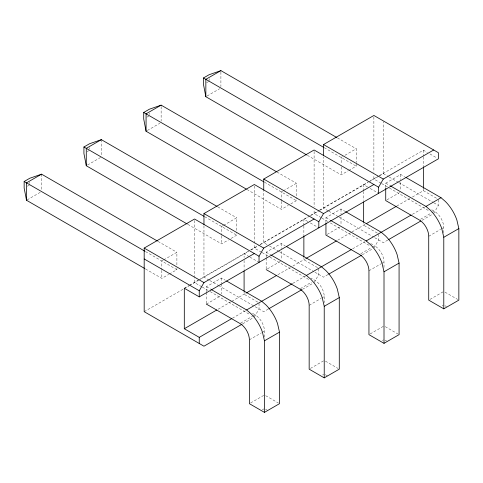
<?xml version="1.0" encoding="UTF-8"?>
<svg xmlns="http://www.w3.org/2000/svg" width="483" height="483" viewBox="0 0 483 483"><rect width="100%" height="100%" fill="white"/><g stroke="black" fill="none" stroke-linecap="round" stroke-linejoin="round"><path stroke-width="0.36" stroke-dasharray="2.42 1.81" d="M254.33 317.12L259.033 308.963L259.033 302.847M314.107 282.603L318.816 274.453L318.816 268.337M373.884 248.093L378.594 239.936L378.594 233.82M433.668 213.577L438.377 205.426L438.377 199.31M27.29 186.221L29.801 184.772M87.067 151.704L89.578 150.255M146.85 117.194L149.356 115.739M206.627 82.678L209.139 81.229M27.133 199.896L40.94 191.926M87.538 165.023L100.718 157.41M147.321 130.507L159.873 123.262M207.098 95.996L219.65 88.745M163.085 260.271L161.835 261.001L161.835 269.695M163.713 259.908L176.893 252.301L176.893 265.348M222.868 225.76L221.612 226.485L221.612 235.179M223.496 225.398L236.676 217.791L236.676 231.556M282.646 191.244L281.39 191.968L281.39 200.668M283.273 190.882L296.453 183.274L296.453 197.046M342.429 156.734L341.173 157.458L341.173 163.979M344.94 155.285L356.237 148.758L356.237 162.529M145.564 269.001L161.835 278.389L168.736 274.404M169.364 274.042L176.893 269.695L176.893 268.246M187.778 224.347L221.612 243.879L228.513 239.894M231.025 238.445L236.676 235.179L236.676 232.281M246.91 189.457L281.39 209.362L288.297 205.378M290.808 203.929L296.453 200.668L296.453 197.77M307.339 155.315L341.173 174.852L348.074 170.861M348.702 170.499L356.237 166.152L356.237 163.254M184.307 288.242L188.859 285.616M189.505 285.242L197.952 280.363M198.604 279.989L249.934 250.351M250.586 249.977L257.735 245.853M260.331 244.35L309.718 215.841M310.37 215.46L318.816 210.588M319.462 210.214L367.545 182.447M370.147 180.95L378.594 176.072M379.246 175.697L423.428 150.189L427.328 152.441M144.182 311.68L183.57 288.943M184.216 288.568L188.738 285.96M189.378 285.586L248.516 251.444M251.1 249.953L259.347 245.189M259.975 244.827L308.293 216.933M310.877 215.442L319.13 210.679M319.758 210.316L368.076 182.417M368.722 182.043L378.907 176.162M379.535 175.8L383.303 173.626L383.303 121.656M206.386 291.792L206.386 286.721L221.449 278.027L225.344 280.273M266.163 257.282L266.163 252.204L281.227 243.51L285.121 245.756M325.947 222.766L325.947 217.694L341.01 208.994L344.904 211.246M385.724 187.525L385.724 183.178L400.787 174.484L404.682 176.73M206.386 304.115L220.822 295.777M267.419 268.874L280.599 261.267M327.202 234.364L339.754 227.113M386.98 199.847L399.532 192.602M218.099 309.229L231.091 301.724M231.743 301.35L246.04 293.096M277.876 274.712L290.223 267.588M292.825 266.085L305.817 258.58M337.659 240.202L351.304 232.323M351.95 231.949L364.949 224.444M396.791 206.06L409.783 198.561M412.385 197.058L423.428 190.682L437.073 198.561M232.395 318.231L245.388 310.726M292.825 283.34L305.817 275.841M352.602 248.83L364.949 241.699M412.385 214.313L424.726 207.189M240.6 323.139L252.524 316.256M253.152 315.894L255.03 314.807A13.313 7.686 60 0 1 264.449 331.115L264.449 337.122M300.378 288.629L311.674 282.108M360.783 253.75L371.457 247.592M372.085 247.23L374.591 245.781A13.313 7.686 60 0 1 384.009 262.088L384.009 267.347M420.566 219.24L431.234 213.075M431.862 212.713L434.374 211.264A13.313 7.686 60 0 1 443.786 227.571L443.786 232.83M242.701 323.827L253.038 317.862M268.258 309.072L263.742 311.68L219.511 286.147M302.485 289.317L312.815 283.352M328.042 274.561L323.519 277.17L314.276 271.832M362.262 254.801L372.598 248.836M387.819 240.045L383.303 242.653L374.059 237.316M422.045 220.284L432.376 214.319M249.385 339.809L261.309 332.926M261.937 332.564L264.449 331.115M309.162 305.298L321.086 298.409M321.714 298.047L324.226 296.598A13.313 7.686 60 0 0 314.813 280.291L310.937 278.057M368.946 270.782L380.87 263.899M381.498 263.537L384.009 262.088M428.723 236.265L440.647 229.383M441.275 229.02L443.786 227.571M250.641 402.949L263.821 395.342M310.418 368.438L323.598 360.825M370.201 333.922L383.381 326.315M429.979 299.406L443.159 291.798M262.251 409.832L263.899 408.884M322.578 375.001L323.676 374.367M382.361 340.491L383.46 339.857M442.138 305.974L443.237 305.341M429.924 153.938L437.073 158.068M337.369 137.866L356.237 148.758M383.303 173.626L388.483 176.621M389.135 176.995L398.203 182.23M398.849 182.604L433.191 202.431M433.837 202.806L438.377 205.426M324.256 147.689L356.237 166.152M385.724 183.178L389.618 185.43M431.79 209.773L434.374 211.264M381.033 183.19L373.884 179.06L373.884 175.323M381.685 183.564L388.833 187.694M389.479 188.068L429.767 211.325M367.545 186.951L363.651 184.699L363.651 190.7M370.147 188.455L378.594 193.327M276.934 172.008L296.453 183.274M377.295 233.072L363.651 225.193L363.651 223.695M328.072 210.769L323.519 208.143L323.519 156.927M328.718 211.143L338.468 216.77M339.072 217.121L373.413 236.942M264.479 182.206L296.453 200.668M325.947 217.694L329.841 219.94M370.721 243.541L374.591 245.781M321.255 217.7L314.107 213.577L314.107 209.833M321.901 218.081L327.752 221.456M330.354 222.953L369.338 245.467M445.012 292.143L457.673 299.454M307.768 221.468L303.867 219.216L303.867 225.211M310.37 222.965L318.816 227.843M444.885 305.661L446.534 306.608M217.809 206.893L236.676 217.791M317.512 267.588L303.867 259.709L303.867 257.457M266.99 244.531L263.742 242.653L263.742 191.033M269.574 246.022L278.685 251.281M279.289 251.631L313.63 271.458M204.695 216.716L236.676 235.179M266.163 252.204L270.709 254.831M261.472 252.217L254.33 248.093L254.33 243.601M262.124 252.591L269.272 256.721M269.925 257.095L310.207 280.351M385.229 326.659L397.895 333.97M249.288 256.727L244.09 253.726L244.09 257.475M249.934 257.107L259.033 262.36M385.108 340.171L386.75 341.125M158.026 241.409L176.893 252.301M257.735 302.098L244.09 294.219L244.09 291.974M209.157 280.17L203.959 277.17L203.959 225.549M209.791 280.532L218.908 285.797M145.564 251.607L176.893 269.695M206.386 286.721L210.926 289.341M252.452 313.316L255.03 314.807M201.695 286.733L194.546 282.603L194.546 278.117M202.347 287.107L209.489 291.231M210.141 291.605L250.429 314.868M325.451 361.169L338.112 368.481M325.325 374.687L327.522 375.955M265.668 395.686L278.335 402.997M265.547 409.198L267.745 410.465M423.428 150.189L423.428 156.184M423.428 156.939L423.428 165.935M423.428 189.179L423.428 190.682M400.787 174.484L400.787 179.555M400.787 182.453L400.787 190.429M373.884 116.964L373.884 172.328M363.651 191.449L363.651 200.451M341.173 166.876L341.173 174.852M341.01 208.994L341.01 214.072M341.01 216.97L341.01 224.939M324.226 296.598L324.226 302.612M314.107 151.481L314.107 206.845M303.867 225.966L303.867 234.961M281.39 201.393L281.39 209.362M281.227 243.51L281.227 248.582M281.227 251.48L281.227 259.456M266.163 258.007L266.163 268.874M254.33 185.991L254.33 242.852M244.09 260.476L244.09 269.478M221.612 235.903L221.612 243.879M221.449 278.027L221.449 283.098M221.449 283.823L221.449 293.966M220.906 72.076L220.906 86.572M209.139 78.62L209.139 80.576M206.386 292.517L206.386 303.39M194.546 220.508L194.546 277.369M161.835 270.42L161.835 278.389M161.129 106.592L161.129 121.088M149.356 113.131L149.356 114.435M101.345 139.659L101.345 155.598M89.578 147.647L89.578 148.951M41.568 174.17L41.568 190.115M29.801 182.157L29.801 183.468"/><path stroke-width="0.72" d="M231.743 318.605L199.256 337.363L184.307 328.736L184.307 288.242L199.256 296.87L199.256 290.754L203.959 282.603L254.33 253.527M259.033 262.36L259.033 256.244L263.742 248.087L314.107 219.01M318.816 227.843L318.816 221.727L323.519 213.577L373.884 184.5M378.594 193.327L378.594 187.217L383.303 179.06L433.668 149.984M144.918 268.626L26.505 200.258L24.15 188.032L24.15 181.505L29.801 178.245L41.568 174.17L157.38 241.035M187.132 223.967L86.282 165.747L83.927 153.516L83.927 146.995L89.578 143.735L101.345 139.659L217.157 206.519M246.258 189.082L146.065 131.231L143.711 119.005L143.711 112.479L149.356 109.218L161.129 105.143L276.288 171.628M306.687 154.94L205.843 96.721L203.488 84.489L203.488 77.968L209.139 74.708L220.906 70.627L336.717 137.492M41.568 174.17L26.505 182.864L26.505 200.258M101.345 139.659L86.282 148.353L86.282 165.747M161.129 105.143L146.065 113.837L146.065 131.231M220.906 70.627L205.843 79.327L205.843 96.721M242.055 324.202L203.959 346.196L144.182 311.68L144.182 248.087L194.546 219.01L259.033 256.244M203.959 224.444L203.959 213.577L254.33 184.5L318.816 221.727M263.742 190.284L263.742 179.06L314.107 149.984L378.594 187.217M323.519 155.768L323.519 144.55L373.884 115.467L438.377 152.7L438.377 158.816L199.256 296.87M184.307 328.736L216.801 309.977M246.04 293.096L276.578 275.467M306.47 258.206L336.355 240.951M366.247 223.695L396.138 206.434M211.578 289.715L246.626 309.953L292.173 283.72M271.355 255.205L306.409 275.443L351.304 249.578M330.487 220.314L366.186 240.926L411.081 215.068M390.27 185.804L425.97 206.41L441.027 197.716L445.398 201.496A29.499 17.032 60 0 1 456.864 220.006L458.85 228.58L458.85 300.13L443.786 308.83L428.723 300.13L428.723 236.265A13.313 7.686 60 0 0 419.31 219.964L385.724 200.572L385.724 188.249M268.904 308.697L301.839 289.685M328.688 274.187L361.616 255.175M388.465 239.671L420.753 221.033M206.386 304.115L239.973 323.501A13.313 7.686 60 0 1 249.385 339.809L249.385 403.673L264.449 412.373L264.449 340.817L279.512 332.123L277.526 323.544A29.499 17.032 60 0 0 266.055 305.039L261.689 301.259L226.642 281.021M339.289 297.606L339.289 369.163L324.226 377.857L324.226 306.307L339.289 297.606L337.309 289.033A29.499 17.032 60 0 0 325.838 270.522L321.473 266.743L286.419 246.511M325.947 223.49L325.947 235.088L359.533 254.475A13.313 7.686 60 0 1 368.946 270.782L368.946 334.647L384.009 343.341L384.009 271.79L399.073 263.096L397.086 254.517A29.499 17.032 60 0 0 385.615 236.012L381.25 232.232L345.55 211.62M443.786 308.83L443.786 237.28L458.85 228.58M264.449 412.373L279.512 403.673L279.512 332.123M384.009 343.341L399.073 334.647L399.073 263.096M405.98 177.478L441.027 197.716M323.519 144.55L383.303 179.06M203.488 77.968L323.604 147.315M263.742 179.06L323.519 213.577M143.711 112.479L263.827 181.831M203.959 213.577L263.742 248.087M83.927 146.995L204.043 216.342M266.163 269.599L299.75 288.991A13.313 7.686 60 0 1 309.162 305.298L309.162 369.163L324.226 377.857M144.182 248.087L203.959 282.603M24.15 181.505L144.918 251.232M144.182 258.96L199.256 290.754M425.97 206.41L430.335 210.196A29.499 17.032 60 0 1 441.806 228.701L443.786 237.28M366.186 240.926L370.552 244.706A29.499 17.032 60 0 1 382.023 263.217L384.009 271.79M306.409 275.443L310.774 279.222A29.499 17.032 60 0 1 322.246 297.727L324.226 306.307M246.626 309.953L250.991 313.733A29.499 17.032 60 0 1 262.462 332.244L264.449 340.817M423.428 166.683L423.428 188.43M363.651 201.948L363.651 222.192M303.867 235.71L303.867 256.708M244.09 270.975L244.09 291.225M199.256 337.363L199.256 343.479"/></g></svg>
